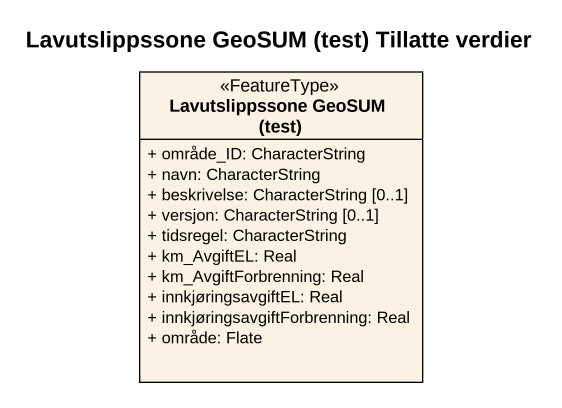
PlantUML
@startuml
title Lavutslippssone GeoSUM (test) Tillatte verdier
hide circle
hide empty members
skinparam classAttributeIconSize 0
class "Lavutslippssone GeoSUM (test)" as Lavutslippssone_GeoSUM_test <<FeatureType>> {
  + område_ID: CharacterString
  + navn: CharacterString
  + beskrivelse: CharacterString [0..1]
  + versjon: CharacterString [0..1]
  + tidsregel: CharacterString
  + km_AvgiftEL: Real
  + km_AvgiftForbrenning: Real
  + innkjøringsavgiftEL: Real
  + innkjøringsavgiftForbrenning: Real
  + område: Flate
}
@enduml
